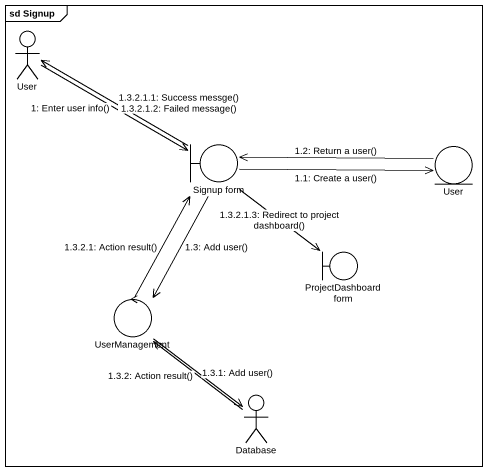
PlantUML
@startuml
mainframe sd Signup
actor User
boundary "Signup form" as Signup_form
entity "User" as User_2
boundary "ProjectDashboard form" as ProjectDashboard_form
control UserManagement
actor "Database" as Database_
User -right-> Signup_form : 1: Enter user info()
Signup_form -right-> User_2 : 1.1: Create a user()
User_2 -left-> Signup_form : 1.2: Return a user()
Signup_form --> UserManagement : 1.3: Add user()
UserManagement --> Database_ : 1.3.1: Add user()
Database_ -up-> UserManagement : 1.3.2: Action result()
UserManagement -up-> Signup_form : 1.3.2.1: Action result()
Signup_form -left-> User : 1.3.2.1.1: Success messge()\n1.3.2.1.2: Failed message()
Signup_form --> ProjectDashboard_form : 1.3.2.1.3: Redirect to project dashboard()
@enduml
